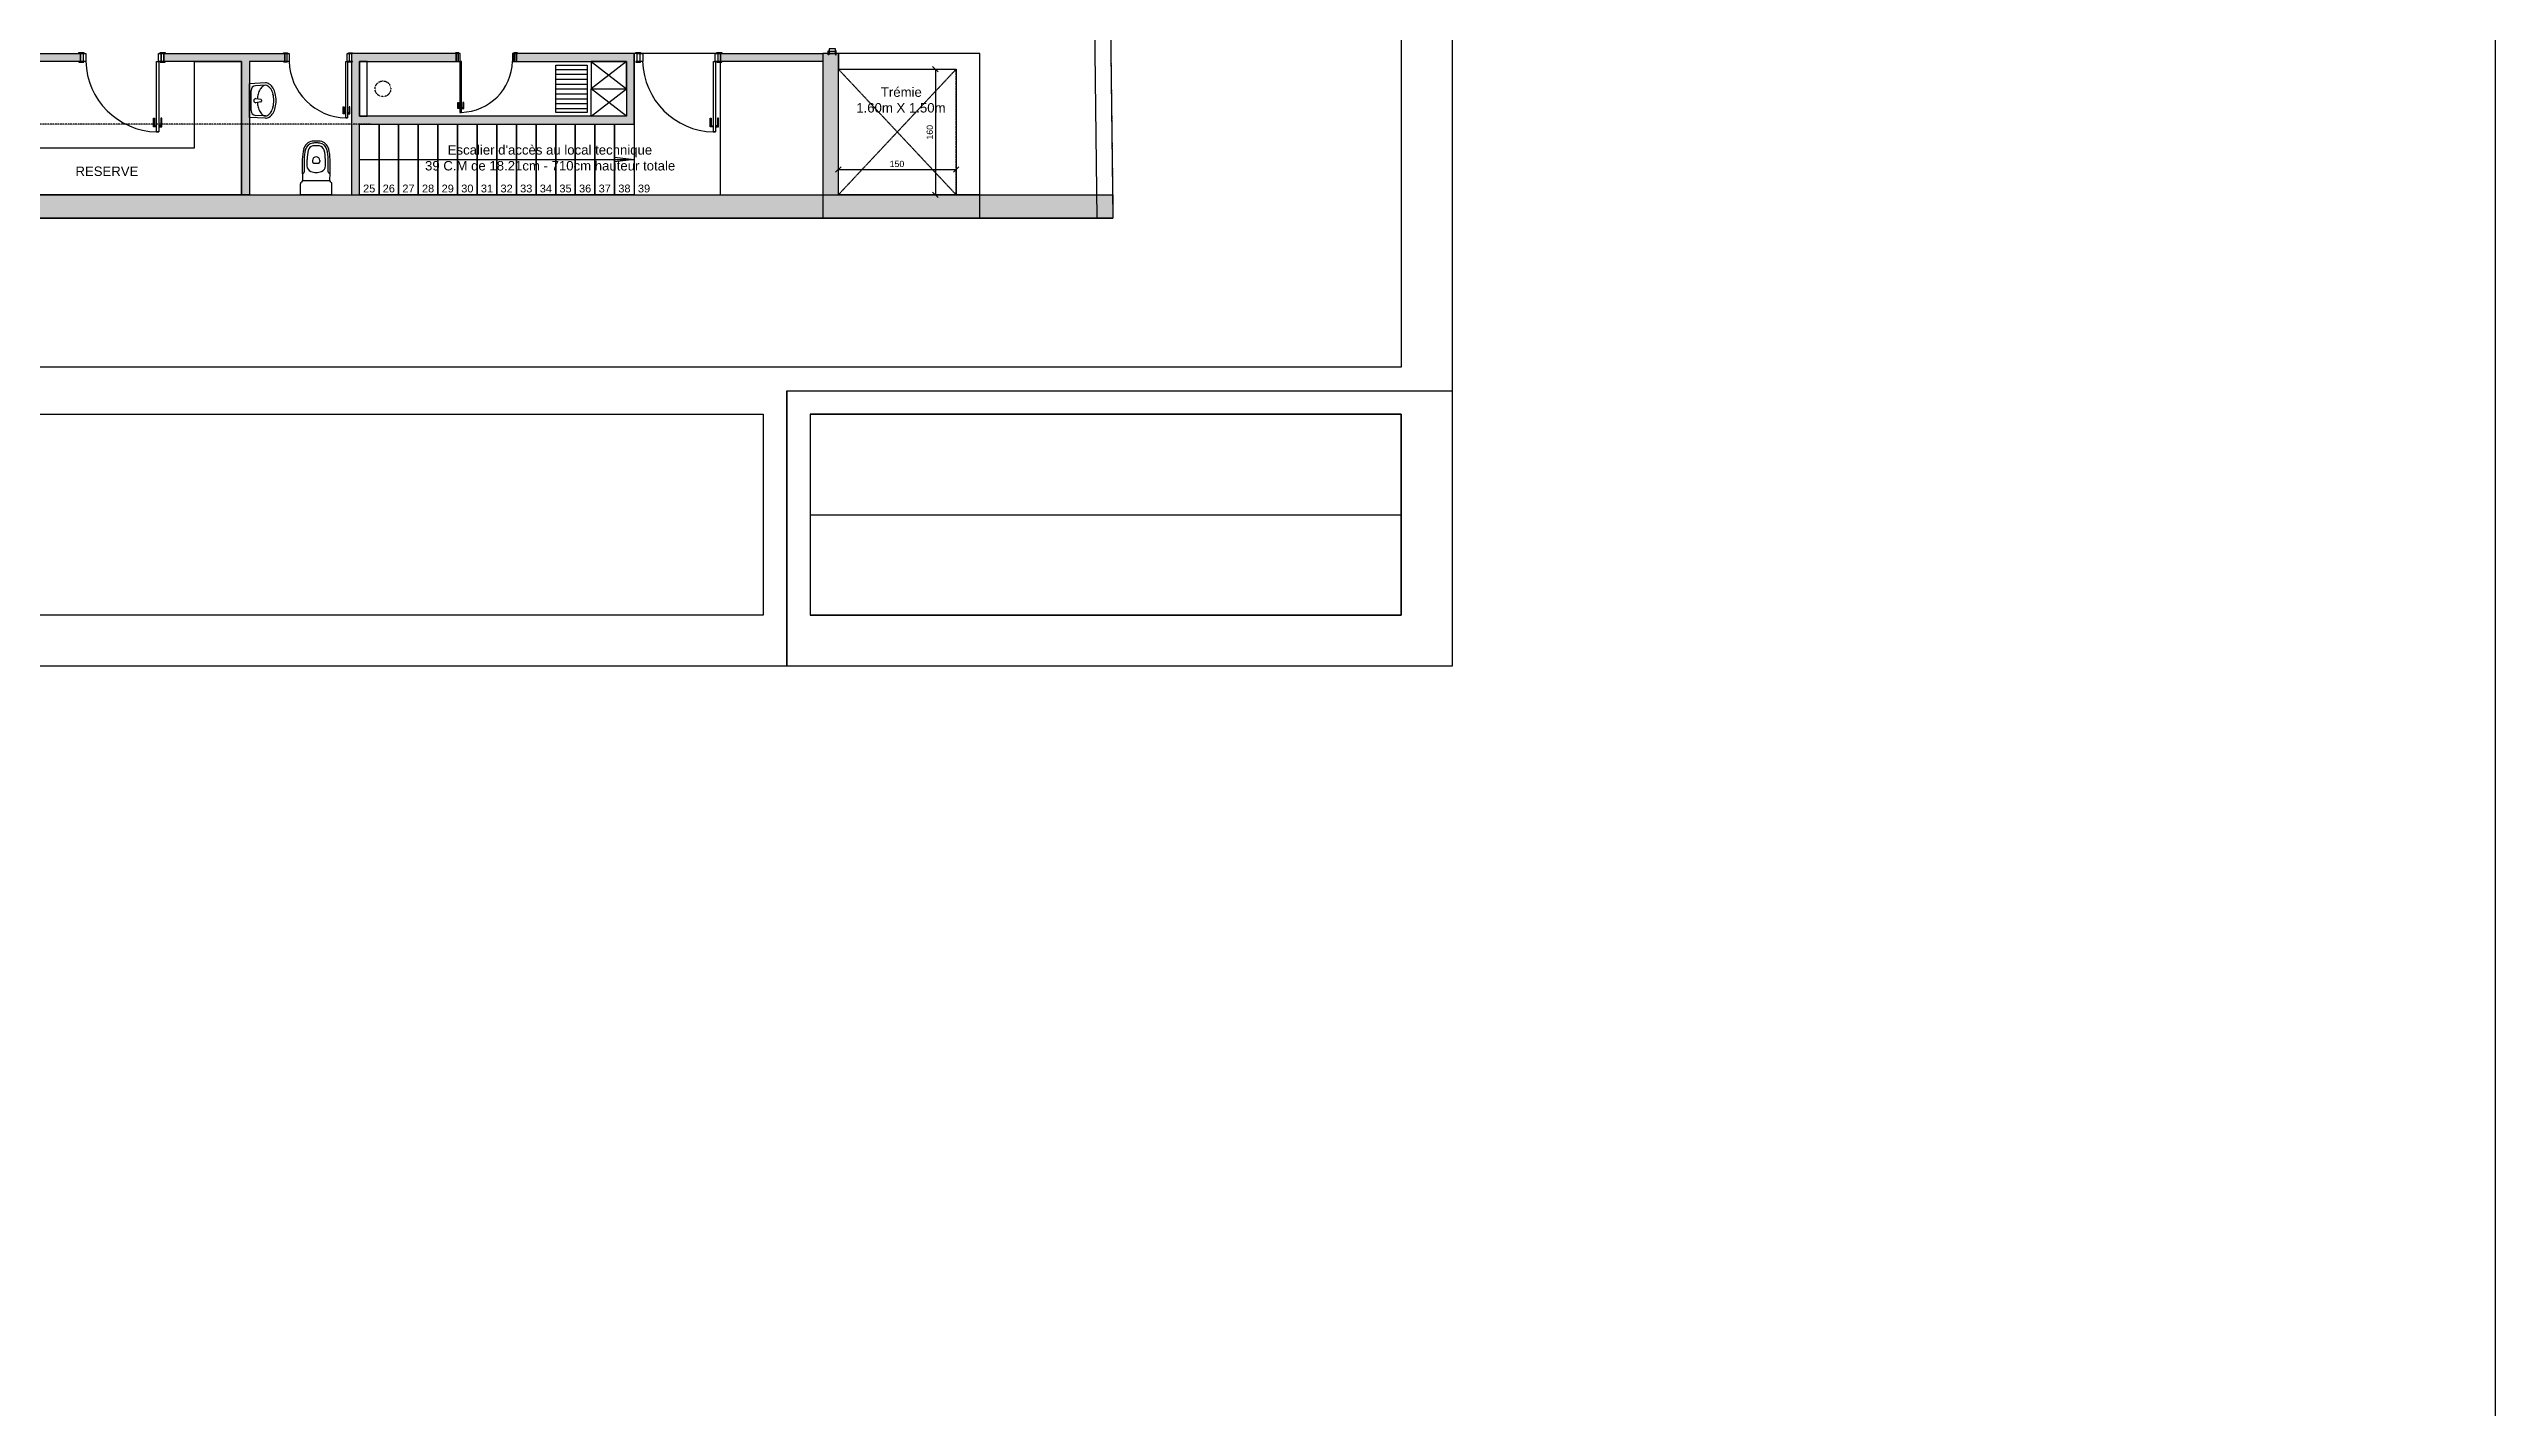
# Model space of a CAD drawing. Header units: millimetres. Extents: x 61345 to 69644, y 9491 to 29385.
# Drawn here: x 66529 to 69644, y 14826 to 16557 of the extents above; entities that cross this region are included whole.
import ezdxf
from ezdxf.enums import TextEntityAlignment as Align

# ---------------------------------------------------------------- set-up
doc = ezdxf.new("R2010")
doc.units = ezdxf.units.MM
doc.linetypes.add('CACHE', pattern=[0.375, 0.25, -0.125])
doc.linetypes.add('DASHED2', pattern=[0.375, 0.25, -0.125])
doc.layers.add('Plan Archi', color=8, linetype='Continuous')
doc.styles.get("Standard").update_dxf_attribs({"font": 'arial.ttf'})

msp = doc.modelspace()

# ---------------------------------------------------------------- hatches: boundary and pattern name
at = {"layer": 'Plan Archi'}
h = msp.add_hatch(color=256, dxfattribs=at)
h.dxf.hatch_style = 1
h.paths.add_polyline_path([(66210.3, 16550.9), (66569.1, 16550.9), (66569.1, 16540.9), (66220.3, 16540.9), (66220.3, 16530.9), (66210.3, 16530.9)])
h = msp.add_hatch(color=256, dxfattribs=at)
h.dxf.hatch_style = 1
h.paths.add_polyline_path([(66784.2, 16540.9), (66784.2, 16370.9), (66774.2, 16370.9), (66774.2, 16540.9), (66675.2, 16540.9), (66675.2, 16550.9), (66829.2, 16550.9), (66829.2, 16540.9)])
h = msp.add_hatch(color=256, dxfattribs=at)
h.dxf.hatch_style = 1
h.paths.add_polyline_path([(66924.2, 16470.9), (66924.2, 16540.9), (67047.6, 16540.9), (67047.6, 16550.9), (66914.2, 16550.9), (66914.2, 16370.9), (66924.2, 16370.9), (66924.2, 16460.9), (67274.2, 16460.9), (67274.2, 16550.9), (67124.2, 16550.9), (67124.2, 16540.9), (67264.2, 16540.9), (67264.2, 16470.9)])
h = msp.add_hatch(color=256, dxfattribs=at)
h.dxf.hatch_style = 1
h.paths.add_polyline_path([(67384.2, 16550.9), (67514.2, 16550.9), (67514.2, 16540.9), (67384.2, 16540.9)])
for points in [[(67514.2, 16550.9), (67514.2, 16340.9), (67714.2, 16340.9), (67714.2, 16370.9), (67534.2, 16370.9), (67534.2, 16550.9)], [(64674.4, 16370.9), (67883.9, 16370.9), (67883.9, 16340.9), (64674.4, 16340.9)]]:
    msp.add_hatch(color=256, dxfattribs=at).paths.add_polyline_path(points)

# ---------------------------------------------------------------- linework, layer by layer
for p, q in [((67468.4, 16121.3), (67468.4, 15770.3)), ((67438.4, 16091.3), (67438.4, 15835.3)), ((67498.4, 16091.3), (67498.4, 15835.3)), ((67498.4, 15963.3), (68250.8, 15963.3))]:
    msp.add_line(p, q)
at = {"color": 3, "linetype": 'ByBlock'}
msp.add_lwpolyline([(69644, 9491.3), (61345, 9491.3), (61345, 29385.2), (69644, 29385.2)], close=True, dxfattribs=at)
for points in [[(68315.8, 19761.3), (68315.8, 15770.3), (62725.8, 15770.3), (62725.8, 19761.3)], [(68250.8, 16091.3), (67498.4, 16091.3), (67498.4, 15835.3), (68250.8, 15835.3)]]:
    msp.add_lwpolyline(points, close=True)
for points in [[(62790.8, 16151.3), (62790.8, 19696.3), (68250.8, 19696.3), (68250.8, 16151.3)], [(68250.8, 16151.3), (62790.8, 16151.3)], [(67468.4, 15770.3), (67468.4, 16121.3), (68315.8, 16121.3)], [(63152.2, 16091.3), (67438.4, 16091.3)], [(68250.8, 16091.3), (68250.8, 15835.3), (67498.4, 15835.3)], [(67498.4, 16091.3), (68250.8, 16091.3), (68250.8, 15835.3), (67498.4, 15835.3)], [(67438.4, 15835.3), (63152.2, 15835.3)], [(67438.4, 15835.3), (63157.5, 15835.3)]]:
    msp.add_lwpolyline(points)
at = {"layer": 'Plan Archi', "color": 0}
for p, q in [((67854.1, 18698.3), (67883.9, 16340.9)), ((67863.9, 16340.9), (67834.3, 18678.6)), ((65793.6, 16340.9), (67883.9, 16340.9)), ((67883.9, 16340.9), (67863.9, 16340.9))]:
    msp.add_line(p, q, dxfattribs=at)
at = {"layer": 'Plan Archi', "linetype": 'DASHED2'}
for p, q in [((67879.7, 16670.9), (67883.9, 16340.9)), ((66939.2, 16460.9), (66190.2, 16460.9)), ((67883.9, 16340.9), (64674.4, 16340.9))]:
    msp.add_line(p, q, dxfattribs=at)
at = {"layer": 'Plan Archi'}
for p, q in [((66210.3, 16550.9), (66569.1, 16550.9)), ((66567.1, 16551.1), (66567.1, 16552)), ((66567.1, 16552), (66573.4, 16552)), ((66573.4, 16551.1), (66567.1, 16551.1)), ((66569.1, 16550.9), (66569.1, 16540.9)), ((66569.1, 16540.9), (66569.1, 16550.9)), ((66569.1, 16550.9), (66572.3, 16550.9)), ((66572.3, 16550.9), (66572.3, 16540.9)), ((66572.8, 16540.9), (66572.8, 16550.9)), ((66572.8, 16550.9), (66576, 16550.9)), ((66573.4, 16552), (66573.4, 16551.1)), ((66576, 16550.9), (66576, 16540.9)), ((66668.3, 16540.9), (66668.3, 16550.9)), ((66668.3, 16550.9), (66671.5, 16550.9)), ((66670.6, 16551.1), (66670.6, 16552)), ((66670.6, 16552), (66676.9, 16552)), ((66676.9, 16551.1), (66670.6, 16551.1)), ((66671.5, 16550.9), (66671.5, 16540.9)), ((66672, 16540.9), (66672, 16550.9)), ((66672, 16550.9), (66675.2, 16550.9)), ((66675.2, 16550.9), (66675.2, 16540.9)), ((66675.2, 16540.9), (66675.2, 16550.9)), ((66675.2, 16550.9), (66829.2, 16550.9)), ((66676.9, 16552), (66676.9, 16551.1)), ((66827.6, 16551), (66827.6, 16551.8)), ((66827.6, 16551.8), (66832.6, 16551.8)), ((66832.6, 16551), (66827.6, 16551)), ((66829.2, 16540.9), (66829.2, 16550.9)), ((66829.2, 16550.9), (66831.8, 16550.9)), ((66829.2, 16550.9), (66829.2, 16540.9)), ((66831.8, 16550.9), (66831.8, 16540.9)), ((66832.1, 16540.9), (66832.1, 16550.9)), ((66832.1, 16550.9), (66834.7, 16550.9)), ((66832.6, 16551.8), (66832.6, 16551)), ((66834.7, 16550.9), (66834.7, 16540.9)), ((66908.7, 16540.9), (66908.7, 16550.9)), ((66908.7, 16550.9), (66911.3, 16550.9)), ((66910.5, 16551), (66910.5, 16551.8)), ((66910.5, 16551.8), (66915.5, 16551.8)), ((66915.5, 16551), (66910.5, 16551)), ((66911.3, 16550.9), (66911.3, 16540.9)), ((66911.6, 16540.9), (66911.6, 16550.9)), ((66911.6, 16550.9), (66914.2, 16550.9)), ((67047.6, 16550.9), (66914.2, 16550.9)), ((66914.2, 16550.9), (66914.2, 16370.9)), ((66914.2, 16550.9), (66914.2, 16540.9)), ((66915.5, 16551.8), (66915.5, 16551)), ((67050.9, 16551.7), (67046.4, 16551.7)), ((67046.4, 16551.7), (67046.4, 16551)), ((67046.4, 16551), (67050.9, 16551)), ((67047.6, 16540.9), (67047.6, 16550.9)), ((67049.9, 16550.9), (67047.6, 16550.9)), ((67047.6, 16550.9), (67047.6, 16540.9)), ((67049.9, 16540.9), (67049.9, 16550.9)), ((67052.5, 16550.9), (67050.2, 16550.9)), ((67050.2, 16550.9), (67050.2, 16540.9)), ((67050.9, 16551), (67050.9, 16551.7)), ((67052.5, 16540.9), (67052.5, 16550.9)), ((67121.5, 16550.9), (67119.2, 16550.9)), ((67119.2, 16550.9), (67119.2, 16540.9)), ((67125.6, 16551.7), (67121.1, 16551.7)), ((67121.1, 16551.7), (67121.1, 16551)), ((67121.1, 16551), (67125.6, 16551)), ((67121.5, 16540.9), (67121.5, 16550.9)), ((67124.2, 16550.9), (67121.9, 16550.9)), ((67121.9, 16550.9), (67121.9, 16540.9)), ((67274.2, 16550.9), (67124.2, 16550.9)), ((67124.2, 16550.9), (67124.2, 16540.9)), ((67124.2, 16540.9), (67124.2, 16550.9)), ((67125.6, 16551), (67125.6, 16551.7)), ((67274.2, 16460.9), (67274.2, 16550.9)), ((67384.2, 16550.9), (67274.2, 16550.9)), ((67274.2, 16550.9), (67274.2, 16370.9)), ((67276.1, 16551.1), (67276.1, 16552)), ((67276.1, 16552), (67282.4, 16552)), ((67282.4, 16551.1), (67276.1, 16551.1)), ((67278.1, 16540.9), (67278.1, 16550.9)), ((67278.1, 16550.9), (67281.3, 16550.9)), ((67281.3, 16550.9), (67281.3, 16540.9)), ((67281.8, 16540.9), (67281.8, 16550.9)), ((67281.8, 16550.9), (67285, 16550.9)), ((67282.4, 16552), (67282.4, 16551.1)), ((67285, 16550.9), (67285, 16540.9)), ((67377.3, 16540.9), (67377.3, 16550.9)), ((67377.3, 16550.9), (67380.5, 16550.9)), ((67379.6, 16551.1), (67379.6, 16552)), ((67379.6, 16552), (67385.9, 16552)), ((67385.9, 16551.1), (67379.6, 16551.1)), ((67380.5, 16550.9), (67380.5, 16540.9)), ((67381, 16540.9), (67381, 16550.9)), ((67381, 16550.9), (67384.2, 16550.9)), ((67384.2, 16550.9), (67384.2, 16540.9)), ((67384.2, 16550.9), (67514.2, 16550.9)), ((67384.2, 16540.9), (67384.2, 16550.9)), ((67384.2, 16370.9), (67384.2, 16550.9)), ((67385.9, 16552), (67385.9, 16551.1)), ((67514.2, 16550.9), (67514.2, 16340.9)), ((67534.2, 16550.9), (67514.2, 16550.9)), ((67514.2, 16550.9), (67514.2, 16540.9)), ((67521.4, 16549.2), (67521.4, 16554.5)), ((67521.4, 16554.5), (67522.2, 16554.5)), ((67522.2, 16549.2), (67521.4, 16549.2)), ((67522.2, 16554.5), (67522.2, 16549.2)), ((67530.6, 16556.8), (67522.3, 16556.8)), ((67522.3, 16556.8), (67522.3, 16554)), ((67522.3, 16554), (67530.6, 16554)), ((67530.6, 16553.6), (67522.3, 16553.6)), ((67522.3, 16553.6), (67522.3, 16550.9)), ((67522.3, 16550.9), (67530.6, 16550.9)), ((67530.6, 16554), (67530.6, 16556.8)), ((67530.6, 16550.9), (67530.6, 16553.6)), ((67531.5, 16554.5), (67530.7, 16554.5)), ((67530.7, 16554.5), (67530.7, 16549.2)), ((67530.7, 16549.2), (67531.5, 16549.2)), ((67531.5, 16549.2), (67531.5, 16554.5)), ((67534.2, 16370.9), (67534.2, 16550.9)), ((67714.2, 16550.9), (67534.2, 16550.9)), ((67534.2, 16550.9), (67534.2, 16530.9)), ((67714.2, 16370.9), (67714.2, 16550.9)), ((66569.1, 16540.9), (66220.3, 16540.9)), ((66567.1, 16540.8), (66567.1, 16539.8)), ((66573.4, 16540.8), (66567.1, 16540.8)), ((66567.1, 16539.8), (66573.4, 16539.8)), ((66572.3, 16540.9), (66569.1, 16540.9)), ((66576, 16540.9), (66572.8, 16540.9)), ((66573.4, 16539.8), (66573.4, 16540.8)), ((66666, 16450.9), (66666, 16540.9)), ((66666, 16540.9), (66668.6, 16540.9)), ((66671.5, 16540.9), (66668.3, 16540.9)), ((66675.2, 16540.9), (66668.3, 16540.9)), ((66668.6, 16540.9), (66668.6, 16450.9)), ((66670.6, 16540.8), (66670.6, 16539.8)), ((66676.9, 16540.8), (66670.6, 16540.8)), ((66670.6, 16539.8), (66676.9, 16539.8)), ((66675, 16540.9), (66670.8, 16540.9)), ((66774.2, 16540.9), (66675.2, 16540.9)), ((66676.9, 16539.8), (66676.9, 16540.8)), ((66714.2, 16430.9), (66714.2, 16540.9)), ((66714.2, 16540.9), (66774.2, 16540.9)), ((66774.2, 16540.9), (66774.2, 16370.9)), ((66774.2, 16370.9), (66774.2, 16540.9)), ((66784.2, 16540.9), (66784.2, 16370.9)), ((66829.2, 16540.9), (66784.2, 16540.9)), ((66804.7, 16513.4), (66784.2, 16512.3)), ((66784.2, 16469.5), (66784.2, 16512.3)), ((66827.6, 16540.8), (66827.6, 16540.1)), ((66832.6, 16540.8), (66827.6, 16540.8)), ((66827.6, 16540.1), (66832.6, 16540.1)), ((66831.8, 16540.9), (66829.2, 16540.9)), ((66834.7, 16540.9), (66832.1, 16540.9)), ((66832.6, 16540.1), (66832.6, 16540.8)), ((66906.8, 16468.8), (66906.8, 16540.9)), ((66906.8, 16540.9), (66908.9, 16540.9)), ((66911.3, 16540.9), (66908.7, 16540.9)), ((66914.2, 16540.9), (66908.7, 16540.9)), ((66908.9, 16540.9), (66908.9, 16468.8)), ((66910.5, 16540.8), (66910.5, 16540.1)), ((66915.5, 16540.8), (66910.5, 16540.8)), ((66910.5, 16540.1), (66915.5, 16540.1)), ((66914.1, 16540.9), (66910.6, 16540.9)), ((66915.5, 16540.1), (66915.5, 16540.8)), ((66934.2, 16540.9), (66924.2, 16540.9)), ((66924.2, 16540.9), (66924.2, 16470.9)), ((66924.2, 16470.9), (66924.2, 16540.9)), ((66924.2, 16540.9), (67047.6, 16540.9)), ((66934.2, 16470.9), (66934.2, 16540.9)), ((67046.4, 16540.1), (67046.4, 16540.8)), ((67046.4, 16540.8), (67050.9, 16540.8)), ((67050.9, 16540.1), (67046.4, 16540.1)), ((67047.6, 16540.9), (67052.5, 16540.9)), ((67047.7, 16540.9), (67050.8, 16540.9)), ((67050.2, 16540.9), (67052.5, 16540.9)), ((67050.9, 16540.8), (67050.9, 16540.1)), ((67052.3, 16540.9), (67052.3, 16475.9)), ((67054.2, 16540.9), (67052.3, 16540.9)), ((67054.2, 16475.9), (67054.2, 16540.9)), ((67119.2, 16540.9), (67121.5, 16540.9)), ((67121.1, 16540.1), (67121.1, 16540.8)), ((67121.1, 16540.8), (67125.6, 16540.8)), ((67125.6, 16540.1), (67121.1, 16540.1)), ((67121.9, 16540.9), (67124.2, 16540.9)), ((67124.2, 16540.9), (67264.2, 16540.9)), ((67125.6, 16540.8), (67125.6, 16540.1)), ((67174.2, 16535.9), (67214.2, 16535.9)), ((67174.2, 16475.9), (67174.2, 16535.9)), ((67214.2, 16530.3), (67174.2, 16530.3)), ((67214.2, 16524.1), (67174.2, 16524.1)), ((67214.2, 16517.8), (67174.2, 16517.8)), ((67214.2, 16511.6), (67174.2, 16511.6)), ((67214.2, 16535.9), (67214.2, 16475.9)), ((67264.2, 16540.9), (67219.2, 16540.9)), ((67219.2, 16540.9), (67219.2, 16505.9)), ((67219.2, 16540.9), (67264.2, 16505.9)), ((67264.2, 16540.9), (67219.2, 16505.9)), ((67264.2, 16505.9), (67264.2, 16540.9)), ((67264.2, 16505.9), (67264.2, 16540.9)), ((67264.2, 16540.9), (67264.2, 16470.9)), ((67276.1, 16540.8), (67276.1, 16539.8)), ((67282.4, 16540.8), (67276.1, 16540.8)), ((67276.1, 16539.8), (67282.4, 16539.8)), ((67281.3, 16540.9), (67278.1, 16540.9)), ((67285, 16540.9), (67281.8, 16540.9)), ((67282.4, 16539.8), (67282.4, 16540.8)), ((67375, 16450.9), (67375, 16540.9)), ((67375, 16540.9), (67377.6, 16540.9)), ((67380.5, 16540.9), (67377.3, 16540.9)), ((67384.2, 16540.9), (67377.3, 16540.9)), ((67377.6, 16540.9), (67377.6, 16450.9)), ((67379.6, 16540.8), (67379.6, 16539.8)), ((67385.9, 16540.8), (67379.6, 16540.8)), ((67379.6, 16539.8), (67385.9, 16539.8)), ((67384, 16540.9), (67379.8, 16540.9)), ((67514.2, 16540.9), (67384.2, 16540.9)), ((67385.9, 16539.8), (67385.9, 16540.8)), ((67534.2, 16530.9), (67684.2, 16530.9)), ((67684.2, 16530.9), (67684.2, 16370.9)), ((66784.2, 16490.9), (66784.2, 16490.9)), ((66784.2, 16490.9), (66784.2, 16490.9)), ((66784.2, 16490.9), (66784.2, 16490.9)), ((66784.2, 16490.9), (66784.2, 16490.9)), ((66784.2, 16490.9), (66784.2, 16490.9)), ((66784.2, 16490.9), (66784.2, 16490.9)), ((66784.2, 16490.9), (66784.2, 16490.9)), ((66784.2, 16490.9), (66784.2, 16490.9)), ((66784.2, 16490.9), (66784.2, 16490.9)), ((66784.2, 16490.9), (66784.2, 16490.9)), ((66784.2, 16490.9), (66784.2, 16490.9)), ((66784.2, 16490.9), (66784.2, 16490.9)), ((66784.2, 16490.9), (66784.2, 16490.9)), ((66784.2, 16490.9), (66784.2, 16490.9)), ((66784.2, 16490.9), (66784.2, 16490.9)), ((66784.2, 16490.9), (66784.2, 16490.9)), ((66784.2, 16490.9), (66784.2, 16490.9)), ((66784.2, 16490.9), (66784.2, 16490.9)), ((66784.2, 16490.9), (66784.2, 16490.9)), ((66784.2, 16490.9), (66784.2, 16490.9)), ((66784.2, 16490.9), (66784.2, 16490.9)), ((66784.2, 16490.9), (66784.2, 16490.9)), ((66784.2, 16490.9), (66784.2, 16490.9)), ((66784.2, 16490.9), (66784.2, 16490.9)), ((66784.2, 16490.9), (66784.2, 16490.9)), ((66784.2, 16490.9), (66784.2, 16490.9)), ((66784.2, 16490.9), (66784.2, 16490.9)), ((66784.2, 16490.9), (66784.2, 16490.9)), ((66784.2, 16490.9), (66784.2, 16490.9)), ((66784.2, 16490.9), (66784.2, 16490.9)), ((66784.2, 16490.9), (66784.2, 16490.9)), ((66784.2, 16490.9), (66784.2, 16490.9)), ((66784.2, 16490.9), (66784.2, 16490.9)), ((66784.2, 16490.9), (66784.2, 16490.9)), ((66784.2, 16490.9), (66784.2, 16490.9)), ((66784.2, 16490.9), (66784.2, 16490.9)), ((66784.2, 16490.9), (66784.2, 16490.9)), ((66784.2, 16490.9), (66784.2, 16490.9)), ((66784.2, 16490.9), (66784.2, 16490.9)), ((66784.2, 16490.9), (66784.2, 16490.9)), ((66784.2, 16490.9), (66784.2, 16490.9)), ((66784.2, 16490.9), (66784.2, 16490.9)), ((66784.2, 16490.9), (66784.2, 16490.9)), ((66784.2, 16490.9), (66784.2, 16490.9)), ((66784.2, 16490.9), (66784.2, 16490.9)), ((66784.2, 16490.9), (66784.2, 16490.9)), ((66784.2, 16490.9), (66784.2, 16490.9)), ((66784.2, 16490.9), (66784.2, 16490.9)), ((66784.2, 16490.9), (66784.2, 16490.9)), ((66784.2, 16490.9), (66784.2, 16490.9)), ((66784.2, 16490.9), (66784.2, 16490.9)), ((66786.2, 16478.1), (66786.2, 16503.7)), ((66804.7, 16510.4), (66791.9, 16509.7)), ((66792.4, 16493.6), (66798.6, 16492.6)), ((66798.6, 16489.2), (66792.4, 16488.2)), ((66799.5, 16491.6), (66799.5, 16490.1)), ((66903.6, 16474.2), (66903.6, 16482.8)), ((66903.6, 16482.8), (66904.7, 16482.8)), ((66904.7, 16482.8), (66904.7, 16475.1)), ((66911, 16482.8), (66911, 16475.1)), ((66912.1, 16482.8), (66911, 16482.8)), ((66912.1, 16474.2), (66912.1, 16482.8)), ((67049.5, 16480.8), (67049.5, 16488.5)), ((67049.5, 16488.5), (67050.4, 16488.5)), ((67052.2, 16480.8), (67049.5, 16480.8)), ((67050.4, 16488.5), (67050.4, 16481.6)), ((67050.4, 16481.6), (67052.3, 16481.6)), ((67056.1, 16481.6), (67054.3, 16481.6)), ((67054.3, 16480.8), (67057.1, 16480.8)), ((67056.1, 16488.5), (67056.1, 16481.6)), ((67057.1, 16488.5), (67056.1, 16488.5)), ((67057.1, 16480.8), (67057.1, 16488.5)), ((67214.2, 16505.3), (67174.2, 16505.3)), ((67214.2, 16499.1), (67174.2, 16499.1)), ((67214.2, 16492.8), (67174.2, 16492.8)), ((67214.2, 16486.6), (67174.2, 16486.6)), ((67214.2, 16480.3), (67174.2, 16480.3)), ((67219.2, 16505.9), (67264.2, 16505.9)), ((67219.2, 16505.9), (67264.2, 16505.9)), ((67219.2, 16470.9), (67219.2, 16505.9)), ((67219.2, 16470.9), (67264.2, 16505.9)), ((67264.2, 16470.9), (67219.2, 16505.9)), ((67264.2, 16505.9), (67264.2, 16470.9)), ((67264.2, 16505.9), (67264.2, 16470.9)), ((66662, 16457.6), (66662, 16468.3)), ((66662, 16468.3), (66663.4, 16468.3)), ((66665.8, 16457.6), (66662, 16457.6)), ((66663.4, 16468.3), (66663.4, 16458.7)), ((66663.4, 16458.7), (66665.9, 16458.7)), ((66668.6, 16450.9), (66666, 16450.9)), ((66666, 16450.9), (66668.6, 16450.9)), ((66671.2, 16458.7), (66668.7, 16458.7)), ((66668.8, 16457.6), (66672.6, 16457.6)), ((66671.2, 16468.3), (66671.2, 16458.7)), ((66672.6, 16468.3), (66671.2, 16468.3)), ((66672.6, 16457.6), (66672.6, 16468.3)), ((66804.7, 16468.4), (66784.2, 16469.5)), ((66804.7, 16471.4), (66791.9, 16472.1)), ((66906.7, 16474.2), (66903.6, 16474.2)), ((66904.7, 16475.1), (66906.8, 16475.1)), ((66908.9, 16468.8), (66906.8, 16468.8)), ((66906.8, 16468.8), (66908.9, 16468.8)), ((66911, 16475.1), (66909, 16475.1)), ((66909.1, 16474.2), (66912.1, 16474.2)), ((66924.2, 16470.9), (66934.2, 16470.9)), ((67264.2, 16470.9), (66924.2, 16470.9)), ((66924.2, 16370.9), (66924.2, 16460.9)), ((66924.2, 16460.9), (67274.2, 16460.9)), ((66924.2, 16460.9), (66949.2, 16460.9)), ((66924.2, 16370.9), (66924.2, 16460.9)), ((66949.2, 16460.9), (66949.2, 16370.9)), ((66949.2, 16460.9), (66974.2, 16460.9)), ((66949.2, 16370.9), (66949.2, 16460.9)), ((66974.2, 16460.9), (66974.2, 16370.9)), ((66974.2, 16460.9), (66999.2, 16460.9)), ((66974.2, 16370.9), (66974.2, 16460.9)), ((66999.2, 16460.9), (66999.2, 16370.9)), ((66999.2, 16460.9), (67024.2, 16460.9)), ((66999.2, 16370.9), (66999.2, 16460.9)), ((67024.2, 16460.9), (67024.2, 16370.9)), ((67024.2, 16460.9), (67049.2, 16460.9)), ((67024.2, 16370.9), (67024.2, 16460.9)), ((67049.2, 16460.9), (67049.2, 16370.9)), ((67049.2, 16460.9), (67074.2, 16460.9)), ((67049.2, 16370.9), (67049.2, 16460.9)), ((67052.3, 16475.9), (67054.2, 16475.9)), ((67054.2, 16475.9), (67052.3, 16475.9)), ((67074.2, 16460.9), (67074.2, 16370.9)), ((67074.2, 16460.9), (67099.2, 16460.9)), ((67074.2, 16370.9), (67074.2, 16460.9)), ((67099.2, 16460.9), (67099.2, 16370.9)), ((67099.2, 16460.9), (67124.2, 16460.9)), ((67099.2, 16370.9), (67099.2, 16460.9)), ((67124.2, 16460.9), (67124.2, 16370.9)), ((67124.2, 16460.9), (67149.2, 16460.9)), ((67124.2, 16370.9), (67124.2, 16460.9)), ((67149.2, 16460.9), (67149.2, 16370.9)), ((67149.2, 16460.9), (67174.2, 16460.9)), ((67149.2, 16370.9), (67149.2, 16460.9)), ((67214.2, 16475.9), (67174.2, 16475.9)), ((67174.2, 16460.9), (67174.2, 16370.9)), ((67174.2, 16460.9), (67199.2, 16460.9)), ((67174.2, 16370.9), (67174.2, 16460.9)), ((67199.2, 16460.9), (67199.2, 16370.9)), ((67199.2, 16460.9), (67224.2, 16460.9)), ((67199.2, 16370.9), (67199.2, 16460.9)), ((67264.2, 16470.9), (67219.2, 16470.9)), ((67224.2, 16460.9), (67224.2, 16370.9)), ((67224.2, 16460.9), (67249.2, 16460.9)), ((67224.2, 16370.9), (67224.2, 16460.9)), ((67249.2, 16460.9), (67249.2, 16370.9)), ((67249.2, 16460.9), (67274.2, 16460.9)), ((67249.2, 16370.9), (67249.2, 16460.9)), ((67274.2, 16460.9), (67274.2, 16370.9)), ((67371, 16457.6), (67371, 16468.3)), ((67371, 16468.3), (67372.4, 16468.3)), ((67374.8, 16457.6), (67371, 16457.6)), ((67372.4, 16468.3), (67372.4, 16458.7)), ((67372.4, 16458.7), (67374.9, 16458.7)), ((67377.6, 16450.9), (67375, 16450.9)), ((67375, 16450.9), (67377.6, 16450.9)), ((67380.2, 16458.7), (67377.7, 16458.7)), ((67377.8, 16457.6), (67381.6, 16457.6)), ((67380.2, 16468.3), (67380.2, 16458.7)), ((67381.6, 16468.3), (67380.2, 16468.3)), ((67381.6, 16457.6), (67381.6, 16468.3)), ((66516.6, 16430.9), (66714.2, 16430.9)), ((67249.2, 16418.8), (67274.2, 16415.9)), ((66853.3, 16398.8), (66851.6, 16397.1)), ((66852.8, 16388.9), (66885.6, 16388.9)), ((66864.5, 16414.6), (66864.5, 16413.3)), ((66873.9, 16414.6), (66873.9, 16413.3)), ((66885.1, 16398.8), (66886.8, 16397.1)), ((66924.2, 16415.9), (67274.2, 16415.9)), ((67274.2, 16415.9), (67249.2, 16413)), ((64674.4, 16370.9), (67883.9, 16370.9)), ((66774.2, 16370.9), (66456.6, 16370.9)), ((66784.2, 16370.9), (66774.2, 16370.9)), ((66849.2, 16370.9), (66849.2, 16385)), ((66889.2, 16370.9), (66849.2, 16370.9)), ((66889.2, 16370.9), (66889.2, 16385)), ((66914.2, 16370.9), (66924.2, 16370.9)), ((66949.2, 16370.9), (66924.2, 16370.9)), ((66974.2, 16370.9), (66949.2, 16370.9)), ((66999.2, 16370.9), (66974.2, 16370.9)), ((67024.2, 16370.9), (66999.2, 16370.9)), ((67049.2, 16370.9), (67024.2, 16370.9)), ((67074.2, 16370.9), (67049.2, 16370.9)), ((67099.2, 16370.9), (67074.2, 16370.9)), ((67124.2, 16370.9), (67099.2, 16370.9)), ((67149.2, 16370.9), (67124.2, 16370.9)), ((67174.2, 16370.9), (67149.2, 16370.9)), ((67199.2, 16370.9), (67174.2, 16370.9)), ((67224.2, 16370.9), (67199.2, 16370.9)), ((67249.2, 16370.9), (67224.2, 16370.9)), ((67274.2, 16370.9), (67249.2, 16370.9)), ((67274.2, 16370.9), (67384.2, 16370.9)), ((67714.2, 16370.9), (67534.2, 16370.9)), ((67684.2, 16370.9), (67714.2, 16370.9)), ((67714.2, 16340.9), (67714.2, 16370.9)), ((67883.9, 16370.9), (67883.9, 16340.9)), ((67883.9, 16340.9), (64674.4, 16340.9)), ((67514.2, 16340.9), (67714.2, 16340.9))]:
    msp.add_line(p, q, dxfattribs=at)
at = {"layer": 'Plan Archi', "linetype": 'CACHE'}
for p, q in [((67534.2, 16530.9), (67684.2, 16370.9)), ((67684.2, 16530.9), (67534.2, 16370.9)), ((67684.2, 16370.9), (67684.2, 16530.9))]:
    msp.add_line(p, q, dxfattribs=at)
at = {"layer": 'Plan Archi', "color": 0, "linetype": 'ByBlock'}
for p, q in [((67661.2, 16527.4), (67654.2, 16534.4)), ((67537.7, 16406.5), (67530.7, 16399.5)), ((67680.7, 16399.5), (67687.7, 16406.5)), ((67654.2, 16374.4), (67661.2, 16367.4))]:
    msp.add_line(p, q, dxfattribs=at)
at = {"layer": 'Plan Archi', "color": 6}
for p, q in [((67657.7, 16530.9), (67657.7, 16370.9)), ((67534.2, 16403), (67684.2, 16403))]:
    msp.add_line(p, q, dxfattribs=at)
at = {"layer": 'Plan Archi', "linetype": 'CACHE', "ltscale": 0.5}
msp.add_circle((66954.2, 16505.9), 10, dxfattribs=at)
at = {"layer": 'Plan Archi'}
for centre, radius, start, end in [((66668.4, 16543.4), 92.5, 181.5142, 268.4784), ((66804.7, 16505.1), 8.33, 55.3134, 90), ((66800, 16498.3), 16.6, 30.9005, 55.3134), ((66908.8, 16542.9), 74.1, 181.5142, 268.4784), ((67052.4, 16542.7), 66.8, 271.5216, 358.4858), ((67377.4, 16543.4), 92.5, 181.5142, 268.4784), ((66784.2, 16490.9), 0.00001, 180, 270), ((66784.2, 16490.9), 0.00001, 90, 180), ((66784.2, 16490.9), 0.00001, 0, 90), ((66784.2, 16490.9), 0.00001, 270, 0), ((66784.2, 16490.9), 0.00001, 180, 270), ((66784.2, 16490.9), 0.00001, 270, 0), ((66784.2, 16490.9), 0.00001, 0, 90), ((66784.2, 16490.9), 0.00001, 90, 180), ((66784.2, 16490.9), 0.00001, 180, 270), ((66784.2, 16490.9), 0.00001, 90, 180), ((66784.2, 16490.9), 0.00001, 0, 90), ((66784.2, 16490.9), 0.00001, 180, 270), ((66784.2, 16490.9), 0.00001, 270, 0), ((66784.2, 16490.9), 0.00001, 0, 90), ((66784.2, 16490.9), 0.00001, 90, 180), ((66784.2, 16490.9), 0.00001, 180, 270), ((66784.2, 16490.9), 0.00001, 270, 0), ((66784.2, 16490.9), 0.00001, 270, 0), ((66784.2, 16490.9), 0.00001, 242.5342, 0), ((66784.2, 16490.9), 0.00001, 180, 242.5342), ((66784.2, 16490.9), 0.00001, 242.5342, 0), ((66784.2, 16490.9), 0.00001, 180, 242.5342), ((66784.2, 16490.9), 0.00001, 180, 242.5342), ((66784.2, 16490.9), 0.00001, 180, 242.5342), ((66784.2, 16490.9), 0.00001, 62.5342, 180), ((66784.2, 16490.9), 0.00001, 0, 62.5342), ((66784.2, 16490.9), 0.00001, 62.5342, 180), ((66784.2, 16490.9), 0.00001, 0, 62.5342), ((66784.2, 16490.9), 0.00001, 62.5342, 180), ((66784.2, 16490.9), 0.00001, 242.5342, 0), ((66784.2, 16490.9), 0.00001, 180, 242.5342), ((66784.2, 16490.9), 0.00001, 62.5342, 180), ((66784.2, 16490.9), 0.00001, 0, 62.5342), ((66784.2, 16490.9), 0.00003, 62.5342, 180), ((66784.2, 16490.9), 0.00003, 62.5342, 180), ((66784.2, 16490.9), 0.00003, 0, 62.5342), ((66784.2, 16490.9), 0.00003, 242.5342, 0), ((66784.2, 16490.9), 0.00003, 180, 242.5342), ((66792.2, 16503.7), 6, 93.1634, 180), ((66792.4, 16490.9), 2.66, 90, 270), ((66828.7, 16490.9), 34.5, 166.0767, 176.0698), ((66828.7, 16490.9), 34.5, 183.9602, 193.9233), ((66816.9, 16493.8), 22.3, 149.0995, 166.0767), ((66816.9, 16488), 22.3, 193.9233, 210.9005), ((66809.4, 16498.3), 13.6, 124.6866, 149.0995), ((66798.5, 16491.6), 1, 0, 81.2509), ((66798.5, 16490.1), 1, 278.2281, 0), ((66804.7, 16505.1), 5.33, 90, 124.6866), ((66804.7, 16505.1), 5.33, 55.3134, 90), ((66800, 16498.3), 13.6, 30.9005, 55.3134), ((66792.6, 16493.8), 22.3, 13.9233, 30.9005), ((66792.6, 16488), 22.3, 329.0995, 346.0767), ((66792.6, 16493.8), 25.3, 13.9233, 30.9005), ((66780.7, 16490.9), 34.5, 0, 13.9233), ((66780.7, 16490.9), 34.5, 346.0767, 0), ((66792.6, 16488), 25.3, 329.0995, 346.0767), ((66780.7, 16490.9), 37.5, 0, 13.9233), ((66780.7, 16490.9), 37.5, 346.0767, 0), ((66792.2, 16478.1), 6, 180, 266.8366), ((66809.4, 16483.5), 13.6, 210.9005, 235.3134), ((66804.7, 16476.7), 5.33, 235.3134, 270), ((66804.7, 16476.7), 5.33, 270, 304.6866), ((66804.7, 16476.7), 8.33, 270, 304.6866), ((66800, 16483.5), 13.6, 304.6866, 329.0995), ((66800, 16483.5), 16.6, 304.6866, 329.0995), ((66906.5, 16415.3), 55, 165.4605, 179.2905), ((66866.2, 16425.8), 13.4, 98.8162, 165.4605), ((66906.5, 16415.3), 52.6, 165.4605, 179.2905), ((66866.2, 16425.8), 11, 98.8162, 165.4605), ((66906.5, 16415.3), 49, 165.4605, 179.2905), ((66866.2, 16425.8), 7.4, 98.8162, 165.4605), ((66869.2, 16406.4), 33, 90, 98.8162), ((66869.2, 16406.4), 30.6, 90, 98.8162), ((66869.2, 16414.6), 4.7, 90, 180), ((66869.2, 16406.4), 27, 90, 98.8162), ((66869.2, 16406.4), 33, 81.1838, 90), ((66869.2, 16406.4), 30.6, 81.1838, 90), ((66869.2, 16406.4), 27, 81.1838, 90), ((66869.2, 16414.6), 4.7, 360, 90), ((66872.2, 16425.8), 7.4, 14.5395, 81.1838), ((66872.2, 16425.8), 11, 14.5395, 81.1838), ((66872.2, 16425.8), 13.4, 14.5395, 81.1838), ((66831.9, 16415.3), 49, 0.7095, 14.5395), ((66831.9, 16415.3), 52.6, 0.7095, 14.5395), ((66831.9, 16415.3), 55, 0.7095, 14.5395), ((66851.1, 16385), 1.9, 124.9372, 180), ((66849.4, 16387.4), 1, 304.9372, 343.7848), ((66852.8, 16386.4), 2.5, 90, 163.7848), ((67401.4, 16409.2), 550, 179.2905, 182.1362), ((66851.9, 16400.2), 2, 315, 0.9364), ((67401.4, 16409.2), 547.6, 179.2905, 180.9364), ((67401.4, 16409.2), 544, 179.2905, 180.1648), ((66864.9, 16407.7), 7.5, 180.1648, 250.016), ((66869.2, 16419.4), 20, 250.016, 270), ((66866.5, 16413.3), 2, 180, 260.2849), ((66869.2, 16429.1), 18, 260.2849, 270), ((66869.2, 16429.1), 18, 270, 279.7151), ((66869.2, 16419.4), 20, 270, 289.984), ((66871.9, 16413.3), 2, 279.7151, 0), ((66873.5, 16407.7), 7.5, 289.984, 359.8352), ((66337, 16409.2), 544, 359.8352, 0.7095), ((66337, 16409.2), 547.6, 359.0636, 0.7095), ((66886.5, 16400.2), 2, 179.0636, 225), ((66885.6, 16386.4), 2.5, 16.2152, 90), ((66337, 16409.2), 550, 357.8638, 0.7095), ((66889, 16387.4), 1, 196.2152, 235.0628), ((66887.3, 16385), 1.9, 0, 55.0628)]:
    msp.add_arc(centre, radius, start, end, dxfattribs=at)

# ---------------------------------------------------------------- texts
at = {"layer": 'Plan Archi', "linetype": 'ByBlock'}
for s, height, rotation, p in [('1.60m X 1.50m', 12, 360, (67557, 16475.7)), ('Trémie', 12, 360, (67588.3, 16495.7)), ('160', 8, 90, (67654.6, 16441.2)), ("Escalier d'accès au local technique", 12, 360, (67036.7, 16422.1)), ('39 C.M de 18.21cm - 710cm hauteur totale', 12, 360, (67007.8, 16401.9))]:
    msp.add_text(s, height=height, rotation=rotation, dxfattribs=at).set_placement(p)
for s, height, p in [('RESERVE', 12, (66562.6, 16394.9)), ('150', 8, (67599.5, 16406.2))]:
    msp.add_text(s, height=height, dxfattribs=at).set_placement(p)
at = {"layer": 'Plan Archi'}
for s, p in [('25', (66936.7, 16370.9)), ('26', (66961.7, 16370.9)), ('27', (66986.7, 16370.9)), ('28', (67011.7, 16370.9)), ('29', (67036.7, 16370.9)), ('30', (67061.7, 16370.9)), ('31', (67086.7, 16370.9)), ('32', (67111.7, 16370.9)), ('33', (67136.7, 16370.9)), ('34', (67161.7, 16370.9)), ('35', (67186.7, 16370.9)), ('36', (67211.7, 16370.9)), ('37', (67236.7, 16370.9)), ('38', (67261.7, 16370.9)), ('39', (67286.7, 16370.9))]:
    msp.add_text(s, height=10, dxfattribs=at).set_placement(p, align=Align.BOTTOM_CENTER)

doc.saveas('drawing.dxf')
